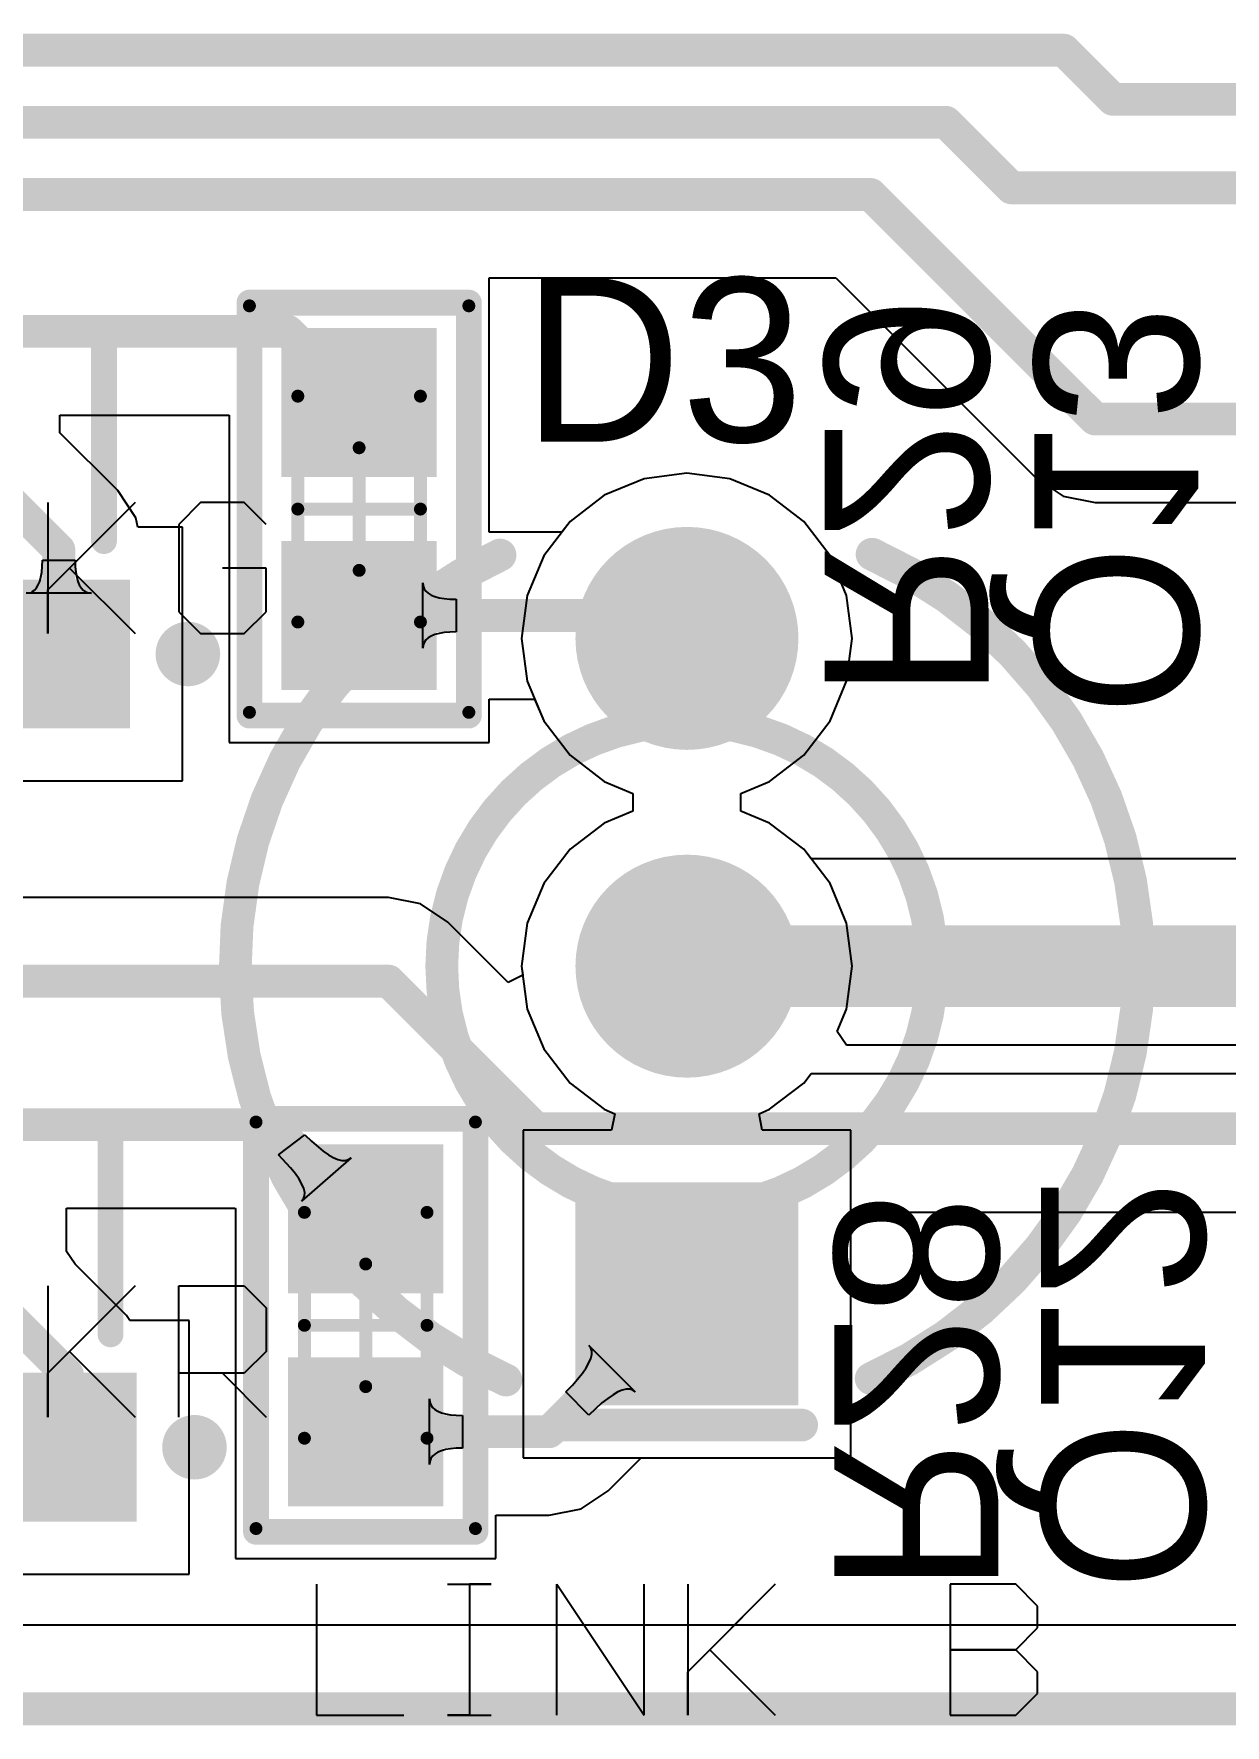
# Model space of a CAD drawing. Extents: x 8 to 204, y 9 to 177.
# Drawn here: x 85.03 to 94.26, y 28.85 to 41.96 of the extents above; entities that cross this region are included whole.
import ezdxf

# ---------------------------------------------------------------- set-up
doc = ezdxf.new("R2010")
doc.units = 0
doc.layers.get('0').update_dxf_attribs({"linetype": 'CONTINUOUS'})
for name, color, linetype in [('BOTTOMLAYER', 5, 'CONTINUOUS'), ('BOTTOMOVERLAY', 54, 'CONTINUOUS'), ('BOTTOMPASTE', 16, 'CONTINUOUS'), ('BOTTOMSOLDER', 6, 'CONTINUOUS'), ('MECHANICAL1', 6, 'CONTINUOUS'), ('MECHANICAL13', 56, 'CONTINUOUS'), ('MECHANICAL15', 56, 'CONTINUOUS'), ('MULTILAYER', 9, 'CONTINUOUS'), ('PADHOLELAYER', 156, 'CONTINUOUS'), ('TOPLAYER', 1, 'CONTINUOUS'), ('TOPOVERLAY', 2, 'CONTINUOUS'), ('TOPSOLDER', 216, 'CONTINUOUS')]:
    doc.layers.add(name, color=color, linetype=linetype)

# ---------------------------------------------------------------- blocks, each defined once
blk = doc.blocks.new('0603___MONTAGEM_M_QUINA_BW')
at = {"layer": 'BOTTOMLAYER'}
for points in [[(-1.3, 0.5), (-1.3, -0.5), (-0.35, 0.5), (-0.35, -0.5)], [(0.35, 0.5), (0.35, -0.5), (1.3, 0.5), (1.3, -0.5)]]:
    blk.add_solid(points, dxfattribs=at)
at = {"layer": 'BOTTOMOVERLAY', "const_width": 0.2}
for points in [[(-1.6, -0.85), (-1.6, 0.85)], [(1.6, 0.85), (-1.6, 0.85)], [(1.6, -0.85), (1.6, 0.85)], [(1.6, -0.85), (-1.6, -0.85)]]:
    blk.add_lwpolyline(points, dxfattribs=at)
at = {"layer": 'BOTTOMOVERLAY', "const_width": 0.1}
for points in [[(-1.65, 0.85, 1), (-1.55, 0.85, 1)], [(-1.65, 0.85, 1), (-1.55, 0.85, 1)], [(1.55, 0.85, 1), (1.65, 0.85, 1)], [(1.55, 0.85, 1), (1.65, 0.85, 1)], [(-1.65, -0.85, 1), (-1.55, -0.85, 1)], [(-1.65, -0.85, 1), (-1.55, -0.85, 1)], [(1.55, -0.85, 1), (1.65, -0.85, 1)], [(1.55, -0.85, 1), (1.65, -0.85, 1)]]:
    blk.add_lwpolyline(points, format="xyb", close=True, dxfattribs=at)
at = {"layer": 'BOTTOMPASTE'}
for points in [[(-1.3, 0.5), (-1.3, -0.5), (-0.35, 0.5), (-0.35, -0.5)], [(0.35, 0.5), (0.35, -0.5), (1.3, 0.5), (1.3, -0.5)]]:
    blk.add_solid(points, dxfattribs=at)
at = {"layer": 'BOTTOMSOLDER'}
for points in [[(-1.402, 0.602), (-1.402, -0.602), (-0.248, 0.602), (-0.248, -0.602)], [(0.248, 0.602), (0.248, -0.602), (1.402, 0.602), (1.402, -0.602)]]:
    blk.add_solid(points, dxfattribs=at)
at = {"layer": 'MECHANICAL13', "const_width": 0.1}
for points in [[(-0.875, -0.475), (-0.875, 0.475)], [(0.875, 0.475), (-0.875, 0.475)], [(0.875, -0.475), (0.875, 0.475)], [(0.875, -0.475), (-0.875, -0.475)]]:
    blk.add_lwpolyline(points, dxfattribs=at)
at = {"layer": 'MECHANICAL13', "const_width": 0.05}
for points in [[(-0.9, 0.475, 1), (-0.85, 0.475, 1)], [(-0.9, 0.475, 1), (-0.85, 0.475, 1)], [(0.85, 0.475, 1), (0.9, 0.475, 1)], [(0.85, 0.475, 1), (0.9, 0.475, 1)], [(-0.9, -0.475, 1), (-0.85, -0.475, 1)], [(-0.9, -0.475, 1), (-0.85, -0.475, 1)], [(0.85, -0.475, 1), (0.9, -0.475, 1)], [(0.85, -0.475, 1), (0.9, -0.475, 1)]]:
    blk.add_lwpolyline(points, format="xyb", close=True, dxfattribs=at)
at = {"layer": 'MECHANICAL15', "const_width": 0.1}
for points in [[(-1.575, -0.85), (-1.575, 0.85)], [(1.575, 0.85), (-1.575, 0.85)], [(1.575, -0.85), (1.575, 0.85)], [(0, -0.475), (0, 0.475)], [(0.475, 0), (-0.475, 0)], [(1.575, -0.85), (-1.575, -0.85)]]:
    blk.add_lwpolyline(points, dxfattribs=at)
at = {"layer": 'MECHANICAL15', "const_width": 0.05}
for points in [[(-1.6, 0.85, 1), (-1.55, 0.85, 1)], [(-1.6, 0.85, 1), (-1.55, 0.85, 1)], [(1.55, 0.85, 1), (1.6, 0.85, 1)], [(1.55, 0.85, 1), (1.6, 0.85, 1)], [(-0.025, 0.475, 1), (0.025, 0.475, 1)], [(-0.5, 0, 1), (-0.45, 0, 1)], [(0.45, 0, 1), (0.5, 0, 1)], [(-0.025, -0.475, 1), (0.025, -0.475, 1)], [(-1.6, -0.85, 1), (-1.55, -0.85, 1)], [(-1.6, -0.85, 1), (-1.55, -0.85, 1)], [(1.55, -0.85, 1), (1.6, -0.85, 1)], [(1.55, -0.85, 1), (1.6, -0.85, 1)]]:
    blk.add_lwpolyline(points, format="xyb", close=True, dxfattribs=at)
blk = doc.blocks.new('0603___MONTAGEM_M_QUINA_BX')
at = {"layer": 'BOTTOMLAYER'}
for points in [[(-1.3, 0.5), (-1.3, -0.5), (-0.35, 0.5), (-0.35, -0.5)], [(0.35, 0.5), (0.35, -0.5), (1.3, 0.5), (1.3, -0.5)]]:
    blk.add_solid(points, dxfattribs=at)
at = {"layer": 'BOTTOMOVERLAY', "const_width": 0.2}
for points in [[(-1.6, -0.85), (-1.6, 0.85)], [(1.6, 0.85), (-1.6, 0.85)], [(1.6, -0.85), (1.6, 0.85)], [(1.6, -0.85), (-1.6, -0.85)]]:
    blk.add_lwpolyline(points, dxfattribs=at)
at = {"layer": 'BOTTOMOVERLAY', "const_width": 0.1}
for points in [[(-1.65, 0.85, 1), (-1.55, 0.85, 1)], [(-1.65, 0.85, 1), (-1.55, 0.85, 1)], [(1.55, 0.85, 1), (1.65, 0.85, 1)], [(1.55, 0.85, 1), (1.65, 0.85, 1)], [(-1.65, -0.85, 1), (-1.55, -0.85, 1)], [(-1.65, -0.85, 1), (-1.55, -0.85, 1)], [(1.55, -0.85, 1), (1.65, -0.85, 1)], [(1.55, -0.85, 1), (1.65, -0.85, 1)]]:
    blk.add_lwpolyline(points, format="xyb", close=True, dxfattribs=at)
at = {"layer": 'BOTTOMPASTE'}
for points in [[(-1.3, 0.5), (-1.3, -0.5), (-0.35, 0.5), (-0.35, -0.5)], [(0.35, 0.5), (0.35, -0.5), (1.3, 0.5), (1.3, -0.5)]]:
    blk.add_solid(points, dxfattribs=at)
at = {"layer": 'BOTTOMSOLDER'}
for points in [[(-1.402, 0.602), (-1.402, -0.602), (-0.248, 0.602), (-0.248, -0.602)], [(0.248, 0.602), (0.248, -0.602), (1.402, 0.602), (1.402, -0.602)]]:
    blk.add_solid(points, dxfattribs=at)
at = {"layer": 'MECHANICAL13', "const_width": 0.1}
for points in [[(-0.875, -0.475), (-0.875, 0.475)], [(0.875, 0.475), (-0.875, 0.475)], [(0.875, -0.475), (0.875, 0.475)], [(0.875, -0.475), (-0.875, -0.475)]]:
    blk.add_lwpolyline(points, dxfattribs=at)
at = {"layer": 'MECHANICAL13', "const_width": 0.05}
for points in [[(-0.9, 0.475, 1), (-0.85, 0.475, 1)], [(-0.9, 0.475, 1), (-0.85, 0.475, 1)], [(0.85, 0.475, 1), (0.9, 0.475, 1)], [(0.85, 0.475, 1), (0.9, 0.475, 1)], [(-0.9, -0.475, 1), (-0.85, -0.475, 1)], [(-0.9, -0.475, 1), (-0.85, -0.475, 1)], [(0.85, -0.475, 1), (0.9, -0.475, 1)], [(0.85, -0.475, 1), (0.9, -0.475, 1)]]:
    blk.add_lwpolyline(points, format="xyb", close=True, dxfattribs=at)
at = {"layer": 'MECHANICAL15', "const_width": 0.1}
for points in [[(-1.575, -0.85), (-1.575, 0.85)], [(1.575, 0.85), (-1.575, 0.85)], [(1.575, -0.85), (1.575, 0.85)], [(0, -0.475), (0, 0.475)], [(0.475, 0), (-0.475, 0)], [(1.575, -0.85), (-1.575, -0.85)]]:
    blk.add_lwpolyline(points, dxfattribs=at)
at = {"layer": 'MECHANICAL15', "const_width": 0.05}
for points in [[(-1.6, 0.85, 1), (-1.55, 0.85, 1)], [(-1.6, 0.85, 1), (-1.55, 0.85, 1)], [(1.55, 0.85, 1), (1.6, 0.85, 1)], [(1.55, 0.85, 1), (1.6, 0.85, 1)], [(-0.025, 0.475, 1), (0.025, 0.475, 1)], [(-0.5, 0, 1), (-0.45, 0, 1)], [(0.45, 0, 1), (0.5, 0, 1)], [(-0.025, -0.475, 1), (0.025, -0.475, 1)], [(-1.6, -0.85, 1), (-1.55, -0.85, 1)], [(-1.6, -0.85, 1), (-1.55, -0.85, 1)], [(1.55, -0.85, 1), (1.6, -0.85, 1)], [(1.55, -0.85, 1), (1.6, -0.85, 1)]]:
    blk.add_lwpolyline(points, format="xyb", close=True, dxfattribs=at)
blk = doc.blocks.new('SOT_23B_B_186')
at = {"layer": 'BOTTOMLAYER'}
for points in [[(-1.4, 0.775), (-0.5, 0.775), (-1.4, 1.725), (-0.5, 1.725)], [(0.5, 0.775), (1.4, 0.775), (0.5, 1.725), (1.4, 1.725)], [(-0.45, -1.725), (0.45, -1.725), (-0.45, -0.775), (0.45, -0.775)]]:
    blk.add_solid(points, dxfattribs=at)
at = {"layer": 'BOTTOMOVERLAY'}
for points, const_width in [([(-1.825, 1.25, 1), (-2.075, 1.25, 1)], 0.25), ([(-2.138, 1.25, 1), (-2.013, 1.25, 1)], 0.125), ([(-1.887, 1.25, 1), (-1.763, 1.25, 1)], 0.125), ([(-1.35, 0.375, 1), (-1.25, 0.375, 1)], 0.1), ([(1.25, 0.375, 1), (1.35, 0.375, 1)], 0.1), ([(-1.35, -1.25, 1), (-1.25, -1.25, 1)], 0.1), ([(-1.35, -1.25, 1), (-1.25, -1.25, 1)], 0.1), ([(-0.9, -1.25, 1), (-0.8, -1.25, 1)], 0.1), ([(0.8, -1.25, 1), (0.9, -1.25, 1)], 0.1), ([(1.25, -1.25, 1), (1.35, -1.25, 1)], 0.1), ([(1.25, -1.25, 1), (1.35, -1.25, 1)], 0.1)]:
    blk.add_lwpolyline(points, format="xyb", close=True, dxfattribs=dict(at, const_width=const_width))
at = {"layer": 'BOTTOMOVERLAY', "const_width": 0.2}
for points in [[(-1.3, 0.375), (-1.3, -1.25)], [(1.3, 0.375), (1.3, -1.25)], [(-0.85, -1.25), (-1.3, -1.25)], [(1.3, -1.25), (0.85, -1.25)]]:
    blk.add_lwpolyline(points, dxfattribs=at)
at = {"layer": 'BOTTOMPASTE'}
for points in [[(-1.4, 0.775), (-0.5, 0.775), (-1.4, 1.725), (-0.5, 1.725)], [(0.5, 0.775), (1.4, 0.775), (0.5, 1.725), (1.4, 1.725)], [(-0.45, -1.725), (0.45, -1.725), (-0.45, -0.775), (0.45, -0.775)]]:
    blk.add_solid(points, dxfattribs=at)
at = {"layer": 'BOTTOMSOLDER'}
for points in [[(-1.502, 0.673), (-0.398, 0.673), (-1.502, 1.827), (-0.398, 1.827)], [(0.398, 0.673), (1.502, 0.673), (0.398, 1.827), (1.502, 1.827)], [(-0.552, -1.827), (0.552, -1.827), (-0.552, -0.673), (0.552, -0.673)]]:
    blk.add_solid(points, dxfattribs=at)
blk = doc.blocks.new('SOT_23B_B_187')
at = {"layer": 'BOTTOMLAYER'}
for points in [[(-1.4, 0.775), (-0.5, 0.775), (-1.4, 1.725), (-0.5, 1.725)], [(0.5, 0.775), (1.4, 0.775), (0.5, 1.725), (1.4, 1.725)], [(-0.45, -1.725), (0.45, -1.725), (-0.45, -0.775), (0.45, -0.775)]]:
    blk.add_solid(points, dxfattribs=at)
at = {"layer": 'BOTTOMOVERLAY'}
for points, const_width in [([(-1.825, 1.25, 1), (-2.075, 1.25, 1)], 0.25), ([(-2.138, 1.25, 1), (-2.013, 1.25, 1)], 0.125), ([(-1.887, 1.25, 1), (-1.763, 1.25, 1)], 0.125), ([(-1.35, 0.375, 1), (-1.25, 0.375, 1)], 0.1), ([(1.25, 0.375, 1), (1.35, 0.375, 1)], 0.1), ([(-1.35, -1.25, 1), (-1.25, -1.25, 1)], 0.1), ([(-1.35, -1.25, 1), (-1.25, -1.25, 1)], 0.1), ([(-0.9, -1.25, 1), (-0.8, -1.25, 1)], 0.1), ([(0.8, -1.25, 1), (0.9, -1.25, 1)], 0.1), ([(1.25, -1.25, 1), (1.35, -1.25, 1)], 0.1), ([(1.25, -1.25, 1), (1.35, -1.25, 1)], 0.1)]:
    blk.add_lwpolyline(points, format="xyb", close=True, dxfattribs=dict(at, const_width=const_width))
at = {"layer": 'BOTTOMOVERLAY', "const_width": 0.2}
for points in [[(-1.3, 0.375), (-1.3, -1.25)], [(1.3, 0.375), (1.3, -1.25)], [(-0.85, -1.25), (-1.3, -1.25)], [(1.3, -1.25), (0.85, -1.25)]]:
    blk.add_lwpolyline(points, dxfattribs=at)
at = {"layer": 'BOTTOMPASTE'}
for points in [[(-1.4, 0.775), (-0.5, 0.775), (-1.4, 1.725), (-0.5, 1.725)], [(0.5, 0.775), (1.4, 0.775), (0.5, 1.725), (1.4, 1.725)], [(-0.45, -1.725), (0.45, -1.725), (-0.45, -0.775), (0.45, -0.775)]]:
    blk.add_solid(points, dxfattribs=at)
at = {"layer": 'BOTTOMSOLDER'}
for points in [[(-1.502, 0.673), (-0.398, 0.673), (-1.502, 1.827), (-0.398, 1.827)], [(0.398, 0.673), (1.502, 0.673), (0.398, 1.827), (1.502, 1.827)], [(-0.552, -1.827), (0.552, -1.827), (-0.552, -0.673), (0.552, -0.673)]]:
    blk.add_solid(points, dxfattribs=at)
blk = doc.blocks.new('L___3___________201')
at = {"layer": 'BOTTOMLAYER', "const_width": 0.762}
for points in [[(-0.381, 2.54, 1), (0.381, 2.54, 1)], [(-0.381, 0, 1), (0.381, 0, 1)]]:
    blk.add_lwpolyline(points, format="xyb", close=True, dxfattribs=at)
at = {"layer": 'BOTTOMLAYER'}
blk.add_solid([(0.762, -1.778), (-0.762, -1.778), (0.762, -3.302), (-0.762, -3.302)], dxfattribs=at)
at = {"layer": 'BOTTOMSOLDER', "const_width": 0.864}
for points in [[(-0.432, 2.54, 1), (0.432, 2.54, 1)], [(-0.432, 0, 1), (0.432, 0, 1)]]:
    blk.add_lwpolyline(points, format="xyb", close=True, dxfattribs=at)
at = {"layer": 'BOTTOMSOLDER'}
blk.add_solid([(0.864, -1.676), (-0.864, -1.676), (0.864, -3.404), (-0.864, -3.404)], dxfattribs=at)
at = {"layer": 'MECHANICAL1'}
for points, const_width in [([(1.9, 0, 1), (-1.9, 0, 1)], 0.254), ([(-1.963, 0, 1), (-1.836, 0, 1)], 0.127), ([(1.836, 0, 1), (1.963, 0, 1)], 0.127)]:
    blk.add_lwpolyline(points, format="xyb", close=True, dxfattribs=dict(at, const_width=const_width))
at = {"layer": 'MULTILAYER', "const_width": 0.762}
for points in [[(-0.381, 2.54, 1), (0.381, 2.54, 1)], [(-0.381, 0, 1), (0.381, 0, 1)]]:
    blk.add_lwpolyline(points, format="xyb", close=True, dxfattribs=at)
at = {"layer": 'MULTILAYER'}
blk.add_solid([(0.762, -1.778), (-0.762, -1.778), (0.762, -3.302), (-0.762, -3.302)], dxfattribs=at)
at = {"layer": 'PADHOLELAYER', "const_width": 0.394}
for points in [[(-0.197, 2.54, 1), (0.197, 2.54, 1)], [(-0.197, 0, 1), (0.197, 0, 1)], [(-0.197, -2.54, 1), (0.197, -2.54, 1)]]:
    blk.add_lwpolyline(points, format="xyb", close=True, dxfattribs=at)
at = {"layer": 'TOPLAYER', "const_width": 0.762}
for points in [[(-0.381, 2.54, 1), (0.381, 2.54, 1)], [(-0.381, 0, 1), (0.381, 0, 1)]]:
    blk.add_lwpolyline(points, format="xyb", close=True, dxfattribs=at)
at = {"layer": 'TOPLAYER'}
blk.add_solid([(0.762, -1.778), (-0.762, -1.778), (0.762, -3.302), (-0.762, -3.302)], dxfattribs=at)
at = {"layer": 'TOPOVERLAY', "const_width": 0.254}
for points in [[(-1.403, -3.207, -0.648955), (-1.448, 3.186)], [(1.435, 3.192, -0.647722), (1.427, -3.196)]]:
    blk.add_lwpolyline(points, format="xyb", dxfattribs=at)
at = {"layer": 'TOPOVERLAY', "const_width": 0.127}
for points in [[(-1.512, 3.186, 1), (-1.385, 3.186, 1)], [(1.371, 3.192, 1), (1.498, 3.192, 1)], [(-1.466, -3.207, 1), (-1.339, -3.207, 1)], [(1.364, -3.196, 1), (1.491, -3.196, 1)], [(-1.079, -3.556, 1), (-0.952, -3.556, 1)], [(0.825, -3.556, 1), (0.952, -3.556, 1)]]:
    blk.add_lwpolyline(points, format="xyb", close=True, dxfattribs=at)
at = {"layer": 'TOPOVERLAY', "const_width": 0.254}
blk.add_lwpolyline([(-1.016, -3.556), (0.889, -3.556)], dxfattribs=at)
at = {"layer": 'TOPSOLDER', "const_width": 0.864}
for points in [[(-0.432, 2.54, 1), (0.432, 2.54, 1)], [(-0.432, 0, 1), (0.432, 0, 1)]]:
    blk.add_lwpolyline(points, format="xyb", close=True, dxfattribs=at)
at = {"layer": 'TOPSOLDER'}
blk.add_solid([(0.864, -1.676), (-0.864, -1.676), (0.864, -3.404), (-0.864, -3.404)], dxfattribs=at)

msp = doc.modelspace()

# ---------------------------------------------------------------- linework, layer by layer
at = {"layer": 'BOTTOMLAYER'}
for p, q in [((88.562, 38.1), (88.562, 40.069)), ((88.562, 40.069), (91.248, 40.069)), ((91.248, 40.069), (92.799, 38.518)), ((85.235, 38.87), (85.235, 39.007)), ((85.235, 39.007), (86.546, 39.007)), ((86.546, 39.007), (86.546, 38.12)), ((85.685, 38.421), (85.235, 38.87)), ((90.094, 38.557), (89.762, 38.513)), ((90.425, 38.513), (90.094, 38.557)), ((85.825, 38.211), (85.685, 38.421)), ((89.762, 38.513), (89.453, 38.385)), ((90.734, 38.385), (90.425, 38.513)), ((92.799, 38.518), (93.009, 38.378)), ((89.453, 38.385), (89.188, 38.182)), ((91, 38.182), (90.734, 38.385)), ((93.009, 38.378), (93.257, 38.328)), ((93.257, 38.328), (96.045, 38.328)), ((85.84, 38.138), (85.825, 38.211)), ((89.188, 38.182), (89.125, 38.1)), ((91.203, 37.916), (91, 38.182)), ((86.185, 38.138), (85.84, 38.138)), ((86.185, 36.172), (86.185, 38.138)), ((86.546, 38.12), (86.546, 36.47)), ((89.125, 38.1), (88.562, 38.1)), ((85.099, 37.832), (85.1, 37.881)), ((85.1, 37.881), (85.354, 37.881)), ((85.354, 37.881), (85.355, 37.832)), ((91.331, 37.608), (91.203, 37.916)), ((85.08, 37.718), (85.089, 37.751)), ((85.089, 37.751), (85.095, 37.789)), ((85.095, 37.789), (85.099, 37.832)), ((85.355, 37.832), (85.359, 37.789)), ((85.359, 37.789), (85.366, 37.751)), ((85.366, 37.751), (85.375, 37.718)), ((85.481, 37.627), (84.973, 37.627)), ((85.019, 37.637), (85.038, 37.65)), ((85.038, 37.65), (85.054, 37.667)), ((85.054, 37.667), (85.068, 37.69)), ((85.068, 37.69), (85.08, 37.718)), ((85.375, 37.718), (85.386, 37.69)), ((85.386, 37.69), (85.4, 37.667)), ((85.4, 37.667), (85.416, 37.65)), ((85.416, 37.65), (85.435, 37.637)), ((85.435, 37.637), (85.457, 37.629)), ((85.457, 37.629), (85.481, 37.627)), ((88.048, 37.199), (88.048, 37.707)), ((88.048, 37.707), (88.05, 37.683)), ((88.05, 37.683), (88.058, 37.661)), ((88.058, 37.661), (88.071, 37.642)), ((88.071, 37.642), (88.089, 37.626)), ((88.089, 37.626), (88.112, 37.612)), ((88.112, 37.612), (88.14, 37.6)), ((88.14, 37.6), (88.174, 37.591)), ((88.174, 37.591), (88.212, 37.585)), ((88.212, 37.585), (88.256, 37.581)), ((88.256, 37.581), (88.305, 37.58)), ((88.305, 37.58), (88.305, 37.326)), ((91.375, 37.276), (91.331, 37.608)), ((88.05, 37.223), (88.048, 37.199)), ((88.058, 37.245), (88.05, 37.223)), ((88.071, 37.264), (88.058, 37.245)), ((88.089, 37.28), (88.071, 37.264)), ((88.112, 37.294), (88.089, 37.28)), ((88.14, 37.305), (88.112, 37.294)), ((88.174, 37.314), (88.14, 37.305)), ((88.212, 37.321), (88.174, 37.314)), ((88.256, 37.325), (88.212, 37.321)), ((88.305, 37.326), (88.256, 37.325)), ((91.331, 36.944), (91.375, 37.276)), ((91.203, 36.636), (91.331, 36.944)), ((88.562, 36.47), (88.562, 36.805)), ((88.562, 36.805), (88.914, 36.805)), ((88.914, 36.805), (88.984, 36.636)), ((88.984, 36.636), (89.188, 36.37)), ((91, 36.37), (91.203, 36.636)), ((86.546, 36.47), (88.562, 36.47)), ((89.188, 36.37), (89.453, 36.167)), ((90.734, 36.167), (91, 36.37)), ((84.269, 36.172), (86.185, 36.172)), ((89.453, 36.167), (89.675, 36.075)), ((89.675, 36.075), (89.675, 35.937)), ((90.512, 36.075), (90.734, 36.167)), ((90.512, 35.937), (90.512, 36.075)), ((89.675, 35.937), (89.453, 35.845)), ((90.734, 35.845), (90.512, 35.937)), ((89.453, 35.845), (89.188, 35.642)), ((91, 35.642), (90.734, 35.845)), ((89.188, 35.642), (88.984, 35.376)), ((91.203, 35.376), (91, 35.642)), ((87.782, 35.268), (52.922, 35.268)), ((88.03, 35.218), (87.782, 35.268)), ((88.984, 35.376), (88.856, 35.068)), ((91.331, 35.068), (91.203, 35.376)), ((88.24, 35.078), (88.03, 35.218)), ((88.708, 34.61), (88.24, 35.078)), ((88.856, 35.068), (88.813, 34.736)), ((91.375, 34.736), (91.331, 35.068)), ((88.813, 34.736), (88.822, 34.666)), ((91.331, 34.404), (91.375, 34.736)), ((88.822, 34.666), (88.708, 34.61)), ((91.259, 34.23), (91.331, 34.404)), ((91.33, 34.125), (91.259, 34.23)), ((95.999, 34.125), (91.33, 34.125)), ((86.928, 33.275), (87.133, 33.43)), ((87.133, 33.43), (87.184, 33.381)), ((87.184, 33.381), (87.276, 33.303)), ((87.276, 33.303), (87.316, 33.275)), ((87.023, 33.173), (86.928, 33.275)), ((87.06, 33.127), (87.023, 33.173)), ((87.492, 33.25), (87.108, 32.916)), ((87.316, 33.275), (87.354, 33.253)), ((87.354, 33.253), (87.388, 33.239)), ((87.388, 33.239), (87.419, 33.231)), ((87.419, 33.231), (87.447, 33.231)), ((87.447, 33.231), (87.471, 33.237)), ((87.471, 33.237), (87.492, 33.25)), ((87.089, 33.085), (87.06, 33.127)), ((87.111, 33.048), (87.089, 33.085)), ((87.125, 33.014), (87.111, 33.048)), ((87.108, 32.916), (87.123, 32.935)), ((87.123, 32.935), (87.131, 32.957)), ((87.132, 32.983), (87.125, 33.014)), ((87.131, 32.957), (87.132, 32.983)), ((85.286, 32.525), (85.286, 32.861)), ((85.286, 32.861), (86.594, 32.861)), ((86.594, 32.861), (86.597, 32.853)), ((86.597, 32.853), (86.597, 31.795)), ((91.364, 30.926), (91.364, 32.83)), ((91.364, 32.83), (95.731, 32.83)), ((85.353, 32.428), (85.286, 32.525)), ((85.286, 32.525), (85.286, 32.525)), ((85.286, 32.525), (85.286, 32.525)), ((85.751, 32.03), (85.353, 32.428)), ((85.777, 31.991), (85.751, 32.03)), ((86.236, 31.991), (85.777, 31.991)), ((86.236, 30.025), (86.236, 31.991)), ((86.597, 31.795), (86.597, 30.145)), ((89.349, 31.777), (89.335, 31.796)), ((89.335, 31.796), (89.694, 31.437)), ((89.356, 31.753), (89.349, 31.777)), ((89.349, 31.696), (89.356, 31.726)), ((89.356, 31.726), (89.356, 31.753)), ((89.285, 31.583), (89.313, 31.624)), ((89.313, 31.624), (89.335, 31.662)), ((89.335, 31.662), (89.349, 31.696)), ((89.155, 31.437), (89.206, 31.489)), ((89.206, 31.489), (89.285, 31.583)), ((89.624, 31.459), (89.593, 31.451)), ((89.651, 31.459), (89.624, 31.459)), ((89.674, 31.451), (89.651, 31.459)), ((88.099, 30.874), (88.099, 31.382)), ((88.099, 31.382), (88.101, 31.358)), ((88.101, 31.358), (88.109, 31.336)), ((88.109, 31.336), (88.122, 31.317)), ((89.335, 31.257), (89.155, 31.437)), ((89.435, 31.351), (89.335, 31.257)), ((89.48, 31.387), (89.435, 31.351)), ((89.522, 31.415), (89.48, 31.387)), ((89.559, 31.437), (89.522, 31.415)), ((89.593, 31.451), (89.559, 31.437)), ((89.694, 31.437), (89.674, 31.451)), ((88.122, 31.317), (88.14, 31.301)), ((88.14, 31.301), (88.163, 31.287)), ((88.163, 31.287), (88.191, 31.276)), ((88.191, 31.276), (88.224, 31.267)), ((88.224, 31.267), (88.263, 31.26)), ((88.263, 31.26), (88.307, 31.256)), ((88.307, 31.256), (88.356, 31.255)), ((88.356, 31.255), (88.356, 31.001)), ((88.122, 30.939), (88.109, 30.92)), ((88.14, 30.955), (88.122, 30.939)), ((88.163, 30.969), (88.14, 30.955)), ((88.191, 30.981), (88.163, 30.969)), ((88.224, 30.99), (88.191, 30.981)), ((88.263, 30.996), (88.224, 30.99)), ((88.307, 31), (88.263, 30.996)), ((88.356, 31.001), (88.307, 31)), ((88.101, 30.898), (88.099, 30.874)), ((88.109, 30.92), (88.101, 30.898)), ((89.484, 30.67), (89.739, 30.926)), ((89.739, 30.926), (89.761, 30.926)), ((89.761, 30.926), (89.775, 30.925)), ((89.775, 30.925), (89.776, 30.926)), ((89.776, 30.926), (91.364, 30.926)), ((89.274, 30.53), (89.484, 30.67)), ((88.613, 30.145), (88.613, 30.481)), ((88.613, 30.481), (89.026, 30.481)), ((89.026, 30.481), (89.274, 30.53)), ((86.597, 30.145), (88.613, 30.145)), ((84.32, 30.025), (86.236, 30.025)), ((96.223, 29.629), (81.726, 29.629))]:
    msp.add_line(p, q, dxfattribs=at)
at = {"layer": 'BOTTOMLAYER', "const_width": 0.254}
for points in [[(63.475, 41.834), (93.015, 41.834)], [(93.015, 41.834), (93.396, 41.453)], [(93.396, 41.453), (107.848, 41.453)], [(62.205, 41.275), (92.1, 41.275)], [(92.1, 41.275), (92.608, 40.767)], [(92.608, 40.767), (107.137, 40.767)], [(53.035, 40.716), (91.516, 40.716)], [(91.516, 40.716), (93.257, 38.976)], [(84.277, 39.655), (87.002, 39.655)], [(87.002, 39.655), (87.554, 39.103)], [(93.257, 38.976), (97.053, 38.976)], [(84.658, 38.532), (85.227, 37.963)], [(85.227, 37.155), (85.227, 37.963)], [(87.554, 37.453), (89.917, 37.453)], [(89.917, 37.453), (90.094, 37.276)], [(52.654, 34.62), (87.782, 34.62)], [(87.782, 34.62), (88.925, 33.477)], [(84.328, 33.508), (86.875, 33.508)], [(86.875, 33.508), (87.605, 32.778)], [(88.925, 33.477), (95.999, 33.477)], [(84.531, 32.334), (85.293, 31.572)], [(89.026, 31.128), (90.094, 32.196)], [(85.293, 31.023), (85.293, 31.572)], [(87.605, 31.128), (89.026, 31.128)], [(85.278, 31.008), (85.293, 31.023)], [(81.458, 28.981), (105.334, 28.981)]]:
    msp.add_lwpolyline(points, dxfattribs=at)
at = {"layer": 'BOTTOMLAYER', "const_width": 0.127}
for points in [[(92.951, 41.834, 1), (93.078, 41.834, 1)], [(92.951, 41.834, 1), (93.078, 41.834, 1)], [(93.332, 41.453, 1), (93.459, 41.453, 1)], [(93.332, 41.453, 1), (93.459, 41.453, 1)], [(92.037, 41.275, 1), (92.164, 41.275, 1)], [(92.037, 41.275, 1), (92.164, 41.275, 1)], [(92.545, 40.767, 1), (92.672, 40.767, 1)], [(92.545, 40.767, 1), (92.672, 40.767, 1)], [(91.453, 40.716, 1), (91.58, 40.716, 1)], [(91.453, 40.716, 1), (91.58, 40.716, 1)], [(86.938, 39.655, 1), (87.065, 39.655, 1)], [(86.938, 39.655, 1), (87.065, 39.655, 1)], [(87.49, 39.103, 1), (87.617, 39.103, 1)], [(93.193, 38.976, 1), (93.32, 38.976, 1)], [(93.193, 38.976, 1), (93.32, 38.976, 1)], [(85.164, 37.963, 1), (85.291, 37.963, 1)], [(85.164, 37.963, 1), (85.291, 37.963, 1)], [(87.49, 37.453, 1), (87.617, 37.453, 1)], [(89.854, 37.453, 1), (89.981, 37.453, 1)], [(89.854, 37.453, 1), (89.981, 37.453, 1)], [(90.03, 37.276, 1), (90.157, 37.276, 1)], [(85.164, 37.155, 1), (85.291, 37.155, 1)], [(87.719, 34.62, 1), (87.846, 34.62, 1)], [(87.719, 34.62, 1), (87.846, 34.62, 1)], [(86.811, 33.508, 1), (86.938, 33.508, 1)], [(86.811, 33.508, 1), (86.938, 33.508, 1)], [(88.862, 33.477, 1), (88.989, 33.477, 1)], [(88.862, 33.477, 1), (88.989, 33.477, 1)], [(87.541, 32.778, 1), (87.668, 32.778, 1)], [(90.03, 32.196, 1), (90.157, 32.196, 1)], [(85.23, 31.572, 1), (85.357, 31.572, 1)], [(85.23, 31.572, 1), (85.357, 31.572, 1)], [(87.541, 31.128, 1), (87.668, 31.128, 1)], [(88.962, 31.128, 1), (89.089, 31.128, 1)], [(88.962, 31.128, 1), (89.089, 31.128, 1)], [(85.215, 31.008, 1), (85.342, 31.008, 1)], [(85.23, 31.023, 1), (85.357, 31.023, 1)], [(85.23, 31.023, 1), (85.357, 31.023, 1)]]:
    msp.add_lwpolyline(points, format="xyb", close=True, dxfattribs=at)
at = {"layer": 'TOPLAYER'}
for p, q in [((90.094, 38.557), (89.762, 38.513)), ((90.425, 38.513), (90.094, 38.557)), ((89.762, 38.513), (89.453, 38.385)), ((90.734, 38.385), (90.425, 38.513)), ((89.453, 38.385), (89.188, 38.182)), ((91, 38.182), (90.734, 38.385)), ((89.188, 38.182), (88.984, 37.916)), ((91.203, 37.916), (91, 38.182)), ((88.984, 37.916), (88.856, 37.608)), ((91.331, 37.608), (91.203, 37.916)), ((88.856, 37.608), (88.813, 37.276)), ((91.375, 37.276), (91.331, 37.608)), ((88.813, 37.276), (88.856, 36.944)), ((91.331, 36.944), (91.375, 37.276)), ((88.856, 36.944), (88.984, 36.636)), ((91.203, 36.636), (91.331, 36.944)), ((88.984, 36.636), (89.188, 36.37)), ((91, 36.37), (91.203, 36.636)), ((89.188, 36.37), (89.453, 36.167)), ((90.734, 36.167), (91, 36.37)), ((89.453, 36.167), (89.675, 36.075)), ((89.675, 36.075), (89.675, 35.937)), ((90.512, 36.075), (90.734, 36.167)), ((90.512, 35.937), (90.512, 36.075)), ((89.675, 35.937), (89.453, 35.845)), ((90.734, 35.845), (90.512, 35.937)), ((89.453, 35.845), (89.188, 35.642)), ((91, 35.642), (90.734, 35.845)), ((89.188, 35.642), (88.984, 35.376)), ((91.056, 35.569), (91, 35.642)), ((104.499, 35.569), (91.056, 35.569)), ((88.984, 35.376), (88.856, 35.068)), ((88.856, 35.068), (88.813, 34.736)), ((88.813, 34.736), (88.856, 34.404)), ((88.856, 34.404), (88.984, 34.096)), ((88.984, 34.096), (89.188, 33.83)), ((89.188, 33.83), (89.453, 33.627)), ((90.734, 33.627), (91, 33.83)), ((91, 33.83), (91.056, 33.903)), ((91.056, 33.903), (104.499, 33.903)), ((89.453, 33.627), (89.535, 33.593)), ((89.535, 33.593), (89.509, 33.466)), ((90.653, 33.593), (90.734, 33.627)), ((90.678, 33.466), (90.653, 33.593)), ((89.509, 33.466), (88.824, 33.466)), ((88.824, 33.466), (88.824, 30.926)), ((91.364, 33.466), (90.678, 33.466)), ((91.364, 30.926), (91.364, 33.466)), ((88.824, 30.926), (91.364, 30.926))]:
    msp.add_line(p, q, dxfattribs=at)
at = {"layer": 'TOPLAYER', "const_width": 0.635}
msp.add_lwpolyline([(90.094, 34.736), (105.461, 34.736)], dxfattribs=at)
at = {"layer": 'TOPLAYER', "const_width": 0.318}
msp.add_lwpolyline([(89.935, 34.736, 1), (90.253, 34.736, 1)], format="xyb", close=True, dxfattribs=at)
at = {"layer": 'TOPOVERLAY'}
for p, q in [((85.141, 38.328), (85.141, 37.313)), ((85.141, 37.651), (85.818, 38.328)), ((85.818, 38.328), (85.31, 37.82)), ((86.326, 38.328), (86.156, 38.159)), ((86.664, 38.328), (86.326, 38.328)), ((86.834, 38.159), (86.664, 38.328)), ((86.156, 38.159), (86.156, 37.482)), ((85.31, 37.82), (85.818, 37.313)), ((86.834, 37.82), (86.495, 37.82)), ((86.834, 37.482), (86.834, 37.82)), ((85.141, 37.313), (85.141, 37.651)), ((86.156, 37.482), (86.326, 37.313)), ((86.664, 37.313), (86.834, 37.482)), ((86.326, 37.313), (86.664, 37.313)), ((85.141, 32.258), (85.141, 31.242)), ((85.141, 31.581), (85.818, 32.258)), ((85.818, 32.258), (85.31, 31.75)), ((86.156, 31.242), (86.156, 32.258)), ((86.156, 32.258), (86.664, 32.258)), ((86.664, 32.258), (86.834, 32.088)), ((86.834, 32.088), (86.834, 31.75)), ((85.31, 31.75), (85.818, 31.242)), ((86.834, 31.75), (86.664, 31.581)), ((85.141, 31.242), (85.141, 31.581)), ((86.664, 31.581), (86.156, 31.581)), ((86.495, 31.581), (86.834, 31.242)), ((87.224, 29.946), (87.224, 28.931)), ((88.239, 29.946), (88.578, 29.946)), ((88.578, 29.946), (88.409, 29.946)), ((88.409, 29.946), (88.409, 28.931)), ((89.086, 28.931), (89.086, 29.946)), ((89.086, 29.946), (89.763, 28.931)), ((89.763, 28.931), (89.763, 29.946)), ((90.101, 29.946), (90.101, 28.931)), ((90.101, 29.269), (90.778, 29.946)), ((90.778, 29.946), (90.271, 29.438)), ((92.133, 29.946), (92.133, 28.931)), ((92.641, 29.946), (92.133, 29.946)), ((92.81, 29.777), (92.641, 29.946)), ((92.81, 29.608), (92.81, 29.777)), ((92.641, 29.438), (92.81, 29.608)), ((90.271, 29.438), (90.778, 28.931)), ((92.641, 29.438), (92.133, 29.438)), ((92.133, 29.438), (92.641, 29.438)), ((92.81, 29.269), (92.641, 29.438)), ((90.101, 28.931), (90.101, 29.269)), ((92.81, 29.1), (92.81, 29.269)), ((92.641, 28.931), (92.81, 29.1)), ((87.224, 28.931), (87.901, 28.931)), ((88.409, 28.931), (88.239, 28.931)), ((88.239, 28.931), (88.578, 28.931)), ((92.133, 28.931), (92.641, 28.931))]:
    msp.add_line(p, q, dxfattribs=at)

# ---------------------------------------------------------------- block references
for name, p, rotation in [('SOT_23B_B_186', (84.277, 38.405), 180), ('0603___MONTAGEM_M_QUINA_BW', (87.554, 38.278), 270), ('SOT_23B_B_187', (84.328, 32.258), 180), ('0603___MONTAGEM_M_QUINA_BX', (87.605, 31.953), 270)]:
    msp.add_blockref(name, p, dxfattribs=dict(rotation=rotation))
msp.add_blockref('L___3___________201', (90.094, 34.736))

# ---------------------------------------------------------------- texts
at = {"layer": 'BOTTOMOVERLAY', "text_generation_flag": 2}
for s, p in [('R29', (91.161, 36.805)), ('Q13', (92.786, 36.678)), ('R28', (91.237, 29.87)), ('Q12', (92.837, 29.896))]:
    msp.add_text(s, height=1.27, rotation=270, dxfattribs=at).set_placement(p)
at = {"layer": 'TOPOVERLAY'}
msp.add_text('D3', height=1.27, dxfattribs=at).set_placement((88.824, 38.8))

doc.saveas('drawing.dxf')
